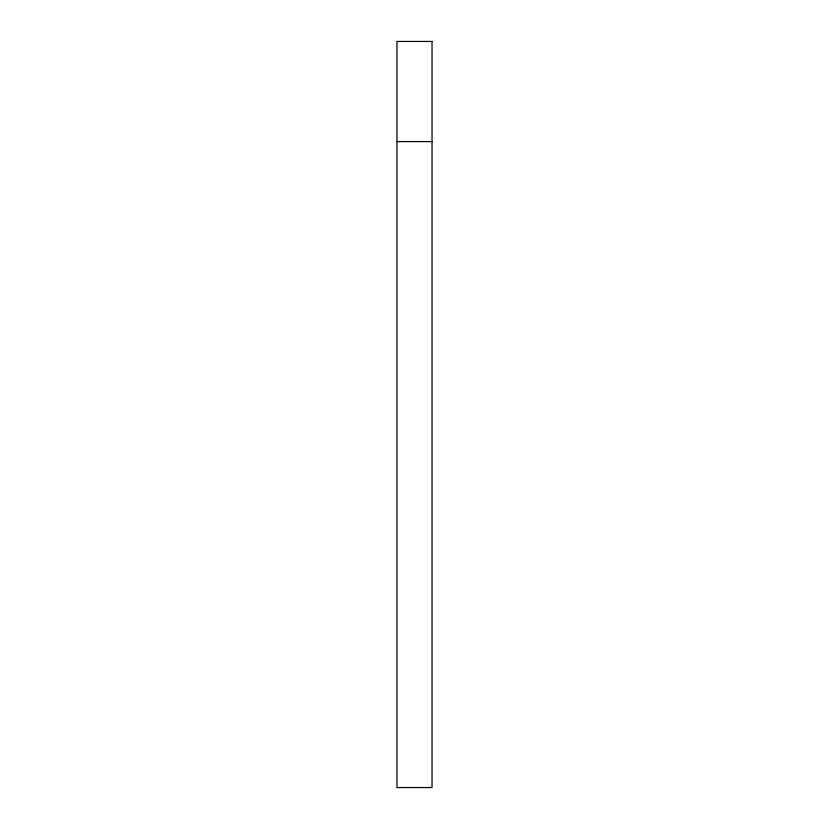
<?xml version="1.0" encoding="UTF-8"?>
<svg xmlns="http://www.w3.org/2000/svg" width="829" height="829" viewBox="0 0 829 829"><rect width="100%" height="100%" fill="white"/><g stroke="black" fill="none" stroke-linecap="round" stroke-linejoin="round"><path stroke-width="1.24" d="M396.977 141.593L432.023 141.593M432.023 41.45L396.977 41.45L396.977 787.55L432.023 787.55L432.023 41.45"/></g></svg>
